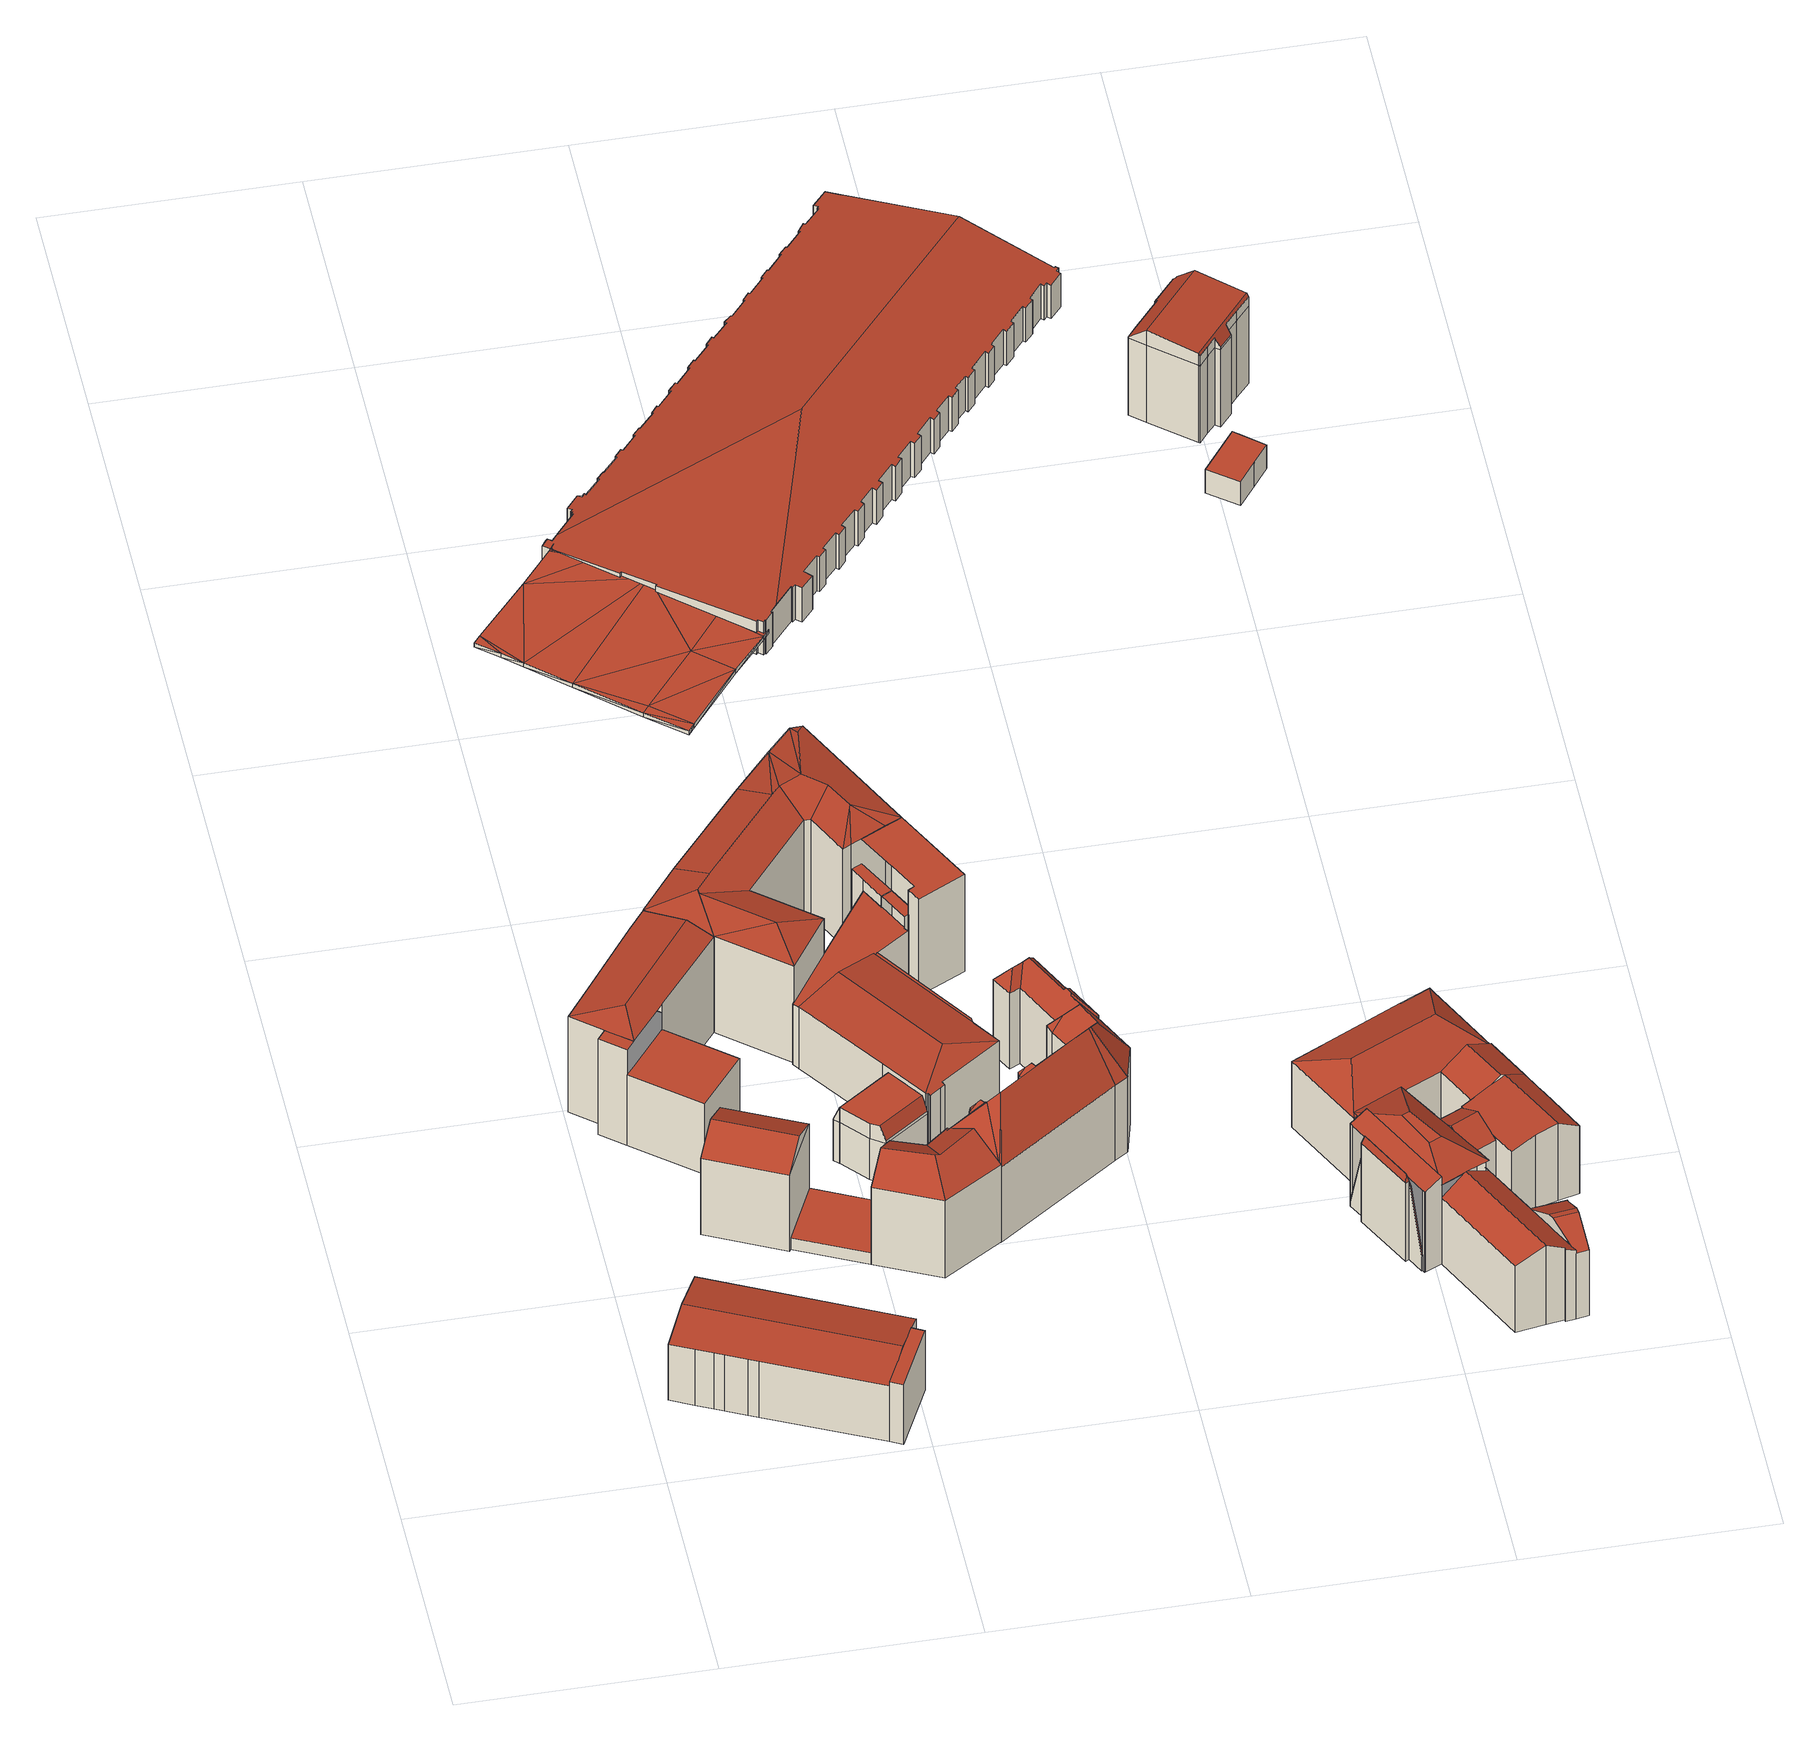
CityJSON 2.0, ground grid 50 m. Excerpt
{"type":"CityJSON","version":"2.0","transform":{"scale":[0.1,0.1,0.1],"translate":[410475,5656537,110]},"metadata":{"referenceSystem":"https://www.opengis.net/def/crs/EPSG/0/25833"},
"CityObjects":{
"building1":{"type":"Building","attributes":{"Gemeindeschluessel":14612000,"Geometrietyp2DReferenz":"3000","function":"31001_9998","roofType":"9999"},"children":["building1-1","building1-2"]},
"building1-1":{"type":"BuildingPart","attributes":{"Dachtyp_tdc":"tdcPolyFlatRoof","Dachneigung":3.23,"QualitaetDacherkennung":64,"Geometrietyp2DReferenz":"3000","measuredHeight":15.43,"roofType":"2100"},"parents":["building1"],"geometry":[{"type":"MultiSurface","lod":"2","boundaries":[[[0,1,2,3,4]],[[1,5,6,2]],[[5,7,8,9,6]],[[7,5,1,0,10,11,12]],[[3,2,6,9,13]]],"semantics":{"surfaces":[{"type":"WallSurface"},{"type":"RoofSurface"},{"type":"GroundSurface"}],"values":[0,0,0,1,2]}}]},
"building1-2":{"type":"BuildingPart","attributes":{"Dachtyp_tdc":"tdcGableRoof","Dachneigung":10.14,"QualitaetDacherkennung":43,"Geometrietyp2DReferenz":"3000","measuredHeight":16.09,"roofType":"3100"},"parents":["building1"],"geometry":[{"type":"MultiSurface","lod":"2","boundaries":[[[8,14,15,9]],[[14,16,17,15]],[[16,18,19,17]],[[18,20,21,19]],[[20,22,23,21]],[[22,24,25,23]],[[24,26,27,25]],[[26,28,29,27]],[[28,30,31,29]],[[30,4,3,31]],[[26,24,22,20,18,16,14,8,12,32]],[[32,10,4,30,28,26]],[[3,13,9,15,17,19,21,23,25,27,29,31]]],"semantics":{"surfaces":[{"type":"WallSurface"},{"type":"RoofSurface"},{"type":"GroundSurface"}],"values":[0,0,0,0,0,0,0,0,0,0,1,1,2]}}]},
"building2":{"type":"Building","attributes":{"name":"Private Schule Institut für Bildung und Beratung Dresden","Gemeindeschluessel":14612000,"Geometrietyp2DReferenz":"3000","function":"31001_3021","roofType":"9999"},"children":["building2-1","building2-2","building2-3"]},
"building2-1":{"type":"BuildingPart","attributes":{"Dachtyp_tdc":"tdcHipAndGableRoof","Dachneigung":10.9,"QualitaetDacherkennung":42,"Geometrietyp2DReferenz":"3000","measuredHeight":26.24,"roofType":"5000"},"parents":["building2"],"geometry":[{"type":"MultiSurface","lod":"2","boundaries":[[[33,34,35,36]],[[34,37,38,35]],[[37,39,40,41,38]],[[42,43,44,45]],[[43,46,47,44]],[[46,48,49,47]],[[48,33,36,49]],[[43,42,50,51,52]],[[51,39,37,34,52]],[[34,33,48,46,43,52]],[[36,35,38,41,53,45,44,47,49]]],"semantics":{"surfaces":[{"type":"WallSurface"},{"type":"RoofSurface"},{"type":"GroundSurface"}],"values":[0,0,0,0,0,0,0,1,1,1,2]}}]},
"building2-2":{"type":"BuildingPart","attributes":{"Dachtyp_tdc":"tdcPolyFlatRoof","Dachneigung":0,"QualitaetDacherkennung":67,"Geometrietyp2DReferenz":"3000","measuredHeight":18.14,"roofType":"1000"},"parents":["building2"],"geometry":[{"type":"MultiSurface","lod":"2","boundaries":[[[54,55,56,57]],[[55,58,59,56]],[[40,54,57,41]],[[40,60,58,55,54]],[[57,56,59,53,41]]],"semantics":{"surfaces":[{"type":"WallSurface"},{"type":"RoofSurface"},{"type":"GroundSurface"}],"values":[0,0,0,1,2]}}]},
"building2-3":{"type":"BuildingPart","attributes":{"Dachtyp_tdc":"tdcPolyFlatRoof","Dachneigung":0,"QualitaetDacherkennung":49,"Geometrietyp2DReferenz":"3000","measuredHeight":24.66,"roofType":"1000"},"parents":["building2"],"geometry":[{"type":"MultiSurface","lod":"2","boundaries":[[[61,62,63,59,58]],[[62,42,45,63]],[[64,50,42,62,61]],[[59,63,45,53]]],"semantics":{"surfaces":[{"type":"WallSurface"},{"type":"RoofSurface"},{"type":"GroundSurface"}],"values":[0,0,1,2]}}]},
"building3":{"type":"Building","attributes":{"Dachtyp_tdc":"tdcFreeFormRoof","Gemeindeschluessel":14612000,"Dachneigung":26.76,"QualitaetDacherkennung":71,"Geometrietyp2DReferenz":"3000","measuredHeight":23.12,"function":"31001_9998","roofType":"5000"},"geometry":[{"type":"Solid","lod":"2","boundaries":[[[[65,66,67,68]],[[66,69,70,67]],[[69,71,72,70]],[[71,65,68,72]],[[73,71,69,74]],[[73,74,66,65]],[[65,71,73]],[[69,66,74]],[[68,67,70,72]]]],"semantics":{"surfaces":[{"type":"WallSurface"},{"type":"RoofSurface"},{"type":"GroundSurface"}],"values":[[0,0,0,0,1,1,0,0,2]]}}]},
"building4":{"type":"Building","attributes":{"Dachtyp_tdc":"tdcPolyFlatRoof","Gemeindeschluessel":14612000,"Dachneigung":0,"QualitaetDacherkennung":0,"Geometrietyp2DReferenz":"3000","BezugspunktDach":"2000","measuredHeight":3,"function":"31001_9998"},"geometry":[{"type":"MultiSurface","lod":"2","boundaries":[[[75,76,77,78,79]],[[79,78,80,81]],[[78,77,82,80]],[[77,76,83,82]],[[76,75,84,83]],[[75,79,81,84]],[[81,80,82,83,84]]],"semantics":{"surfaces":[{"type":"RoofSurface"},{"type":"WallSurface"},{"type":"GroundSurface"}],"values":[0,1,1,1,1,1,2]}}]},
"building5":{"type":"Building","attributes":{"Dachtyp_tdc":"tdcFreeFormRoof","Gemeindeschluessel":14612000,"Dachneigung":33.27,"QualitaetDacherkennung":13,"Geometrietyp2DReferenz":"3000","measuredHeight":24.42,"function":"31001_9998","roofType":"5000"},"geometry":[{"type":"Solid","lod":"2","boundaries":[[[[85,86,87,88]],[[86,89,90,87]],[[89,91,92,90]],[[91,93,94,92]],[[93,95,96,94]],[[97,98,99,93,91]],[[97,91,89]],[[98,97,89,86]],[[100,99,98,86,85]],[[100,101,95]],[[101,100,85]],[[99,100,95,93]],[[96,102,88,87,90,92,94]],[[95,101,102,96]],[[101,85,88,102]]]],"semantics":{"surfaces":[{"type":"WallSurface"},{"type":"RoofSurface"},{"type":"GroundSurface"}],"values":[[0,0,0,0,0,1,0,1,1,0,0,1,2,0,0]]}}]},
"building6":{"type":"Building","attributes":{"Dachtyp_tdc":"tdcFreeFormRoof","Gemeindeschluessel":14612000,"Dachneigung":0.078,"QualitaetDacherkennung":69,"Geometrietyp2DReferenz":"3000","measuredHeight":14.57,"function":"31001_9998","roofType":"5000"},"geometry":[{"type":"Solid","lod":"2","boundaries":[[[[103,104,105,106]],[[107,108,109,110,104,103]],[[111,108,107,112]],[[112,107,103,113]],[[113,103,106,114]],[[114,106,105]],[[115,104,110,116]],[[105,104,115]],[[117,118,109,108,111]],[[119,120,118,117]],[[116,110,120,119]],[[121,122,123,124,125,126,127,128,129]],[[117,111,122,121]],[[111,112,123,122]],[[112,113,124,123]],[[113,114,125,124]],[[114,105,126,125]],[[105,115,127,126]],[[115,116,128,127]],[[116,119,129,128]],[[119,117,121,129]],[[120,110,109,118]]]],"semantics":{"surfaces":[{"type":"RoofSurface"},{"type":"WallSurface"},{"type":"GroundSurface"}],"values":[[0,0,1,1,1,1,1,1,1,1,1,2,1,1,1,1,1,1,1,1,1,0]]}}]},
"building7":{"type":"Building","attributes":{"Dachtyp_tdc":"tdcFreeFormRoof","Gemeindeschluessel":14612000,"Dachneigung":16.1,"QualitaetDacherkennung":19,"Geometrietyp2DReferenz":"3000","measuredHeight":27.51,"function":"31001_9998","roofType":"5000"},"geometry":[{"type":"Solid","lod":"2","boundaries":[[[[130,131,132,133]],[[131,134,135,132]],[[134,136,137,135]],[[136,138,139,137]],[[138,140,141,139]],[[140,142,143,141]],[[142,144,145,143]],[[144,146,147,145]],[[146,148,149,147]],[[148,150,151,149]],[[150,152,153,151]],[[152,154,155,153]],[[154,156,157,155]],[[156,158,159,157]],[[158,160,161,159]],[[160,130,133,161]],[[158,162,163]],[[156,162,158]],[[156,164,162]],[[156,165,164]],[[165,156,154]],[[166,165,154,152]],[[167,166,152,150]],[[168,148,146]],[[169,148,168]],[[167,148,169]],[[148,167,150]],[[168,146,144]],[[169,168,144,142]],[[164,165,166,167,169,142,140]],[[170,162,164,140,138]],[[171,170,138,136]],[[171,131,130]],[[171,134,131]],[[134,171,136]],[[163,162,170,171,130,160]],[[163,160,158]],[[133,132,135,137,139,141,143,145,147,149,151,153,155,157,159,161]]]],"semantics":{"surfaces":[{"type":"WallSurface"},{"type":"RoofSurface"},{"type":"GroundSurface"}],"values":[[0,0,0,0,0,0,0,0,0,0,0,0,0,0,0,0,1,1,1,1,1,1,1,1,1,1,1,1,1,1,1,1,1,1,1,1,1,2]]}}]},
"building8":{"type":"Building","attributes":{"Gemeindeschluessel":14612000,"Geometrietyp2DReferenz":"3000","function":"31001_9998","roofType":"9999"},"children":["building8-1","building8-2","building8-3","building8-4"]},
"building8-1":{"type":"BuildingPart","attributes":{"Dachtyp_tdc":"tdcPolyFlatRoof","Dachneigung":0,"QualitaetDacherkennung":33,"Geometrietyp2DReferenz":"3000","measuredHeight":18.47,"roofType":"1000"},"parents":["building8"],"geometry":[{"type":"MultiSurface","lod":"2","boundaries":[[[172,173,174,175]],[[173,176,177,174]],[[176,178,179,180,177]],[[181,172,175,182,183]],[[181,178,176,173,172]],[[175,174,177,180,182]]],"semantics":{"surfaces":[{"type":"WallSurface"},{"type":"RoofSurface"},{"type":"GroundSurface"}],"values":[0,0,0,0,1,2]}}]},
"building8-2":{"type":"BuildingPart","attributes":{"Dachtyp_tdc":"tdcPolyFlatRoof","Dachneigung":0,"QualitaetDacherkennung":28,"Geometrietyp2DReferenz":"3000","measuredHeight":15.76,"roofType":"1000"},"parents":["building8"],"geometry":[{"type":"MultiSurface","lod":"2","boundaries":[[[179,184,185,180]],[[184,186,187,185]],[[186,188,189,190,187]],[[191,192,193,194]],[[192,195,196,193]],[[195,197,198,196]],[[197,199,200,198]],[[199,201,202,200]],[[201,183,182,202]],[[183,201,199,197,195,192,191,203,204,188,186,184,179]],[[180,185,187,190,205,206,194,193,196,198,200,202,182]]],"semantics":{"surfaces":[{"type":"WallSurface"},{"type":"RoofSurface"},{"type":"GroundSurface"}],"values":[0,0,0,0,0,0,0,0,0,1,2]}}]},
"building8-3":{"type":"BuildingPart","attributes":{"Dachtyp_tdc":"tdcFreeFormRoof","Dachneigung":74.35,"QualitaetDacherkennung":5,"Geometrietyp2DReferenz":"3000","measuredHeight":16.38,"roofType":"5000"},"parents":["building8"],"geometry":[{"type":"MultiSurface","lod":"2","boundaries":[[[207,208,209,210]],[[208,211,212,209]],[[211,213,214,212]],[[213,215,216,214]],[[215,217,218,216]],[[217,219,220,218]],[[219,221,222,220]],[[221,223,224,222]],[[223,225,226,224]],[[225,227,228,226]],[[227,229,230,228]],[[229,231,232,230]],[[231,233,234,232]],[[189,207,210,190]],[[235,233,236,237,238,239,240]],[[233,231,229,227,225,236]],[[225,223,221,219,237,236]],[[219,217,215,238,237]],[[215,213,211,208,207,239,238]],[[207,189,240,239]],[[189,235,240]],[[209,212,214,216,218,220,222,224,226,228,230,232,234,205,190,210]]],"semantics":{"surfaces":[{"type":"WallSurface"},{"type":"RoofSurface"},{"type":"GroundSurface"}],"values":[0,0,0,0,0,0,0,0,0,0,0,0,0,0,1,1,1,1,1,1,1,2]}}]},
"building8-4":{"type":"BuildingPart","attributes":{"Dachtyp_tdc":"tdcHipAndGableRoof","Dachneigung":10.01,"QualitaetDacherkennung":48,"Geometrietyp2DReferenz":"3000","measuredHeight":17.76,"roofType":"5000"},"parents":["building8"],"geometry":[{"type":"MultiSurface","lod":"2","boundaries":[[[241,242,243,234,233]],[[242,244,245,243]],[[244,246,247,245]],[[246,248,249,247]],[[248,250,251,249]],[[250,252,253,251]],[[252,254,255,253]],[[254,256,257,255]],[[256,258,259,257]],[[258,260,261,259]],[[260,262,191,194,261]],[[258,256,254,252,250,248,246,244,242,263]],[[242,241,264,265,263]],[[265,262,260,258,263]],[[206,205,234,243,245,247,249,251,253,255,257,259,261,194]]],"semantics":{"surfaces":[{"type":"WallSurface"},{"type":"RoofSurface"},{"type":"GroundSurface"}],"values":[0,0,0,0,0,0,0,0,0,0,0,1,1,1,2]}}]},
"building9":{"type":"Building","attributes":{"Erfassungsdatum_Objekt":"2021-12-02","BodenHoehe":115.81,"gemHoehe":0,"BauwerkHoehe":1,"Gemeindeschluessel":"14612000","Geometrietyp2DReferenz":"3000","measuredHeight":1,"function":"53001_1800"},"geometry":[{"type":"MultiSurface","lod":"2","boundaries":[[[266,267,268]],[[269,270,271]],[[269,271,272]],[[270,269,273]],[[274,275,276]],[[276,275,277]],[[276,277,273]],[[273,277,278]],[[273,278,270]],[[278,277,267]],[[278,267,279]],[[266,279,267]],[[279,280,278]],[[280,281,278]],[[268,282,283]],[[268,283,266]],[[266,283,284]],[[266,284,279]],[[279,284,285]],[[279,285,280]],[[280,285,286]],[[281,280,286]],[[268,267,287]],[[268,287,288]],[[267,277,289]],[[267,289,287]],[[277,275,290]],[[277,290,289]],[[275,274,291]],[[275,291,290]],[[274,276,292]],[[274,292,291]],[[276,273,293]],[[276,293,292]],[[273,269,294]],[[273,294,293]],[[269,272,295]],[[269,295,294]],[[272,271,296]],[[272,296,295]],[[271,270,297]],[[271,297,296]],[[270,278,298]],[[270,298,297]],[[278,281,299]],[[278,299,298]],[[281,286,300]],[[281,300,299]],[[286,285,301]],[[286,301,300]],[[285,284,302]],[[285,302,301]],[[284,283,303]],[[284,303,302]],[[283,282,304]],[[283,304,303]],[[282,268,288]],[[282,288,304]],[[288,287,305]],[[296,297,294]],[[295,296,294]],[[293,294,297]],[[292,290,291]],[[289,290,292]],[[293,289,292]],[[298,289,293]],[[297,298,293]],[[287,289,298]],[[306,287,298]],[[287,306,305]],[[298,307,306]],[[298,299,307]],[[303,304,288]],[[305,303,288]],[[302,303,305]],[[306,302,305]],[[301,302,306]],[[307,301,306]],[[300,301,307]],[[300,307,299]]],"semantics":{"surfaces":[{"type":"RoofSurface"},{"type":"WallSurface"},{"type":"GroundSurface"}],"values":[0,0,0,0,0,0,0,0,0,0,0,0,0,0,0,0,0,0,0,0,0,0,1,1,1,1,1,1,1,1,1,1,1,1,1,1,1,1,1,1,1,1,1,1,1,1,1,1,1,1,1,1,1,1,1,1,1,1,2,2,2,2,2,2,2,2,2,2,2,2,2,2,2,2,2,2,2,2,2,2]}}]},
"building10":{"type":"Building","attributes":{"Dachtyp_tdc":"tdcFreeFormRoof","Gemeindeschluessel":14612000,"Dachneigung":55.02,"QualitaetDacherkennung":11,"Geometrietyp2DReferenz":"3000","measuredHeight":29.34,"function":"31001_9998","roofType":"5000"},"geometry":[{"type":"Solid","lod":"2","boundaries":[[[[308,309,310,311]],[[311,312,308]],[[313,312,311]],[[313,314,312]],[[314,313,315]],[[316,317,318,314,315,319]],[[320,316,319,321]],[[322,320,321,323]],[[324,325,326,327,322,323,328]],[[329,324,328,330]],[[331,329,330,332]],[[333,331,332,334]],[[335,333,334,336]],[[337,338,335,336,339]],[[337,339,340]],[[338,337,340,341]],[[325,324,329,331,333,335,338,341,342]],[[343,326,325,342,344]],[[343,344,345]],[[327,326,343,345,346]],[[347,317,316,320,322,327,346,348]],[[349,350,347,348,351]],[[349,351,352]],[[353,350,349,352,354]],[[353,354,355]],[[318,317,347,350,353,355,356]],[[312,314,318,356,357]],[[358,359,309,308,312,357,360]],[[358,360,361]],[[362,359,358,361,363]],[[364,365,366,367,368,369,370,371,372,373,374,375,376,377,378,379,380,381,382,383,384,385,386,387,388,389,390,391,392,393]],[[360,357,365,364]],[[357,356,366,365]],[[356,355,367,366]],[[355,354,368,367]],[[354,352,369,368]],[[352,351,370,369]],[[351,348,371,370]],[[348,346,372,371]],[[346,345,373,372]],[[345,344,374,373]],[[344,342,375,374]],[[342,341,376,375]],[[341,340,377,376]],[[340,339,378,377]],[[339,336,379,378]],[[336,334,380,379]],[[334,332,381,380]],[[332,330,382,381]],[[330,328,383,382]],[[328,323,384,383]],[[323,321,385,384]],[[321,319,386,385]],[[319,315,387,386]],[[315,313,388,387]],[[313,311,389,388]],[[311,310,390,389]],[[310,394,391,390]],[[394,363,392,391]],[[363,361,393,392]],[[361,360,364,393]],[[362,363,394]],[[309,359,362,394,310]]]],"semantics":{"surfaces":[{"type":"RoofSurface"},{"type":"GroundSurface"},{"type":"WallSurface"}],"values":[[0,0,0,0,0,0,0,0,0,0,0,0,0,0,0,0,0,0,0,0,0,0,0,0,0,0,0,0,0,0,1,2,2,2,2,2,2,2,2,2,2,2,2,2,2,2,2,2,2,2,2,2,2,2,2,2,2,2,2,2,2,0,0]]}}]},
"building11":{"type":"Building","attributes":{"Gemeindeschluessel":14612000,"Geometrietyp2DReferenz":"3000","function":"31001_9998","roofType":"9999"},"children":["building11-1","building11-2"]},
"building11-1":{"type":"BuildingPart","attributes":{"Dachtyp_tdc":"tdcPolyFlatRoof","Dachneigung":0,"QualitaetDacherkennung":50,"Geometrietyp2DReferenz":"3000","measuredHeight":24.84,"roofType":"1000"},"parents":["building11"],"geometry":[{"type":"MultiSurface","lod":"2","boundaries":[[[395,396,397,398]],[[396,399,400,397]],[[399,401,172,402,400]],[[403,404,132,405,406]],[[404,407,133,132]],[[407,408,409,133]],[[408,395,398,409]],[[408,407,404,403,401,399,396,395]],[[398,397,400,402,405,132,133,409]]],"semantics":{"surfaces":[{"type":"WallSurface"},{"type":"RoofSurface"},{"type":"GroundSurface"}],"values":[0,0,0,0,0,0,0,1,2]}}]},
"building11-2":{"type":"BuildingPart","attributes":{"Dachtyp_tdc":"tdcPolyFlatRoof","Dachneigung":0,"QualitaetDacherkennung":30,"Geometrietyp2DReferenz":"3000","measuredHeight":18.52,"roofType":"1000"},"parents":["building11"],"geometry":[{"type":"MultiSurface","lod":"2","boundaries":[[[410,411,412,413]],[[411,414,135,412]],[[414,406,405,135]],[[172,410,413,402]],[[172,406,414,411,410]],[[413,412,135,405,402]]],"semantics":{"surfaces":[{"type":"WallSurface"},{"type":"RoofSurface"},{"type":"GroundSurface"}],"values":[0,0,0,0,1,2]}}]},
"building12":{"type":"Building","attributes":{"Dachtyp_tdc":"tdcFreeFormRoof","Gemeindeschluessel":14612000,"Dachneigung":14.11,"QualitaetDacherkennung":26,"Geometrietyp2DReferenz":"3000","measuredHeight":12.56,"function":"31001_9998","roofType":"5000"},"geometry":[{"type":"Solid","lod":"2","boundaries":[[[[415,416,417,418]],[[416,419,420,417]],[[419,421,422,420]],[[421,423,424,422]],[[423,425,426,424]],[[425,427,428,426]],[[427,429,430,428]],[[429,431,432,430]],[[431,433,434,432]],[[433,435,436,434]],[[435,437,438,436]],[[437,439,440,438]],[[439,441,442,440]],[[441,443,444,442]],[[443,445,446,444]],[[445,447,448,446]],[[447,449,450,448]],[[449,451,452,450]],[[451,453,454,452]],[[453,455,456,454]],[[455,457,458,456]],[[457,459,460,458]],[[459,461,462,460]],[[463,464,465,466]],[[464,467,468,465]],[[467,469,470,468]],[[469,471,472,470]],[[471,473,474,472]],[[473,475,476,474]],[[475,477,478,476]],[[477,479,480,478]],[[479,481,482,480]],[[481,483,484,482]],[[483,485,486,484]],[[485,487,488,486]],[[487,489,490,488]],[[489,491,492,490]],[[491,493,494,492]],[[493,495,496,494]],[[495,497,498,496]],[[497,499,500,498]],[[499,501,502,500]],[[501,503,504,502]],[[503,505,506,504]],[[505,507,508,506]],[[507,509,510,508]],[[509,511,512,510]],[[511,513,514,512]],[[513,515,516,514]],[[515,517,518,516]],[[517,519,520,518]],[[519,521,522,520]],[[461,523,524,462]],[[523,525,526,524]],[[525,527,528,526]],[[527,529,530,528]],[[529,531,532,530]],[[531,533,534,532]],[[533,535,536,534]],[[535,537,538,536]],[[537,539,540,538]],[[541,542,543,544]],[[542,545,546,543]],[[545,547,548,546]],[[547,549,550,548]],[[549,551,552,550]],[[551,553,554,552]],[[553,555,556,554]],[[555,557,558,556]],[[557,559,560,558]],[[559,561,562,560]],[[561,563,564,562]],[[539,565,566,540]],[[565,567,568,566]],[[567,569,570,568]],[[569,571,572,570]],[[571,573,574,572]],[[573,575,576,574]],[[575,577,578,576]],[[577,579,580,578]],[[579,581,582,580]],[[581,583,584,582]],[[583,585,586,584]],[[585,587,588,586]],[[587,589,590,588]],[[589,591,592,590]],[[591,593,594,592]],[[593,595,596,594]],[[595,597,598,596]],[[597,463,466,598]],[[563,599,600,564]],[[599,601,602,600]],[[601,415,418,602]],[[521,603,604,522]],[[603,605,606,604]],[[605,607,608,606]],[[607,609,610,608]],[[609,611,612,610]],[[611,613,614,612]],[[613,615,616,614]],[[615,617,618,616]],[[617,619,620,618]],[[619,621,622,620]],[[621,623,624,622]],[[623,625,626,624]],[[625,627,628,626]],[[627,629,630,628]],[[629,631,632,630]],[[631,633,634,632]],[[633,635,636,634]],[[635,637,638,636]],[[637,639,640,638]],[[639,641,642,640]],[[539,537,535,533,531,529,527,525,523,461,459,643,644,645,569,646,647,565]],[[447,445,443,441,439,437,435,433,431,429,427,425,423,421,419,416,415,601,599,563,561,559,557,555,553,551,549,547,545,542,541,648,649,650,651,652,653,654,655,656,657,658,659,660,661,662,663,664,665,666,667,668,669,670,671,672,673,674,675,644,643,457,455,453,451,449]],[[646,567,647]],[[639,637,635,633,631,629,627,625,623,621,619,617,615,613,611,609,607,605,603,521,519,517,515,513,511,509,507,505,503,501,499,497,495,493,491,489,487,485,483,481,479,477,475,473,471,469,467,464,463,597,595,593,591,589,587,585,583,581,579,577,575,573,571,645,644,675,641]],[[569,567,646]],[[571,569,645]],[[459,457,643]],[[567,565,647]],[[674,641,675]],[[642,676,677,678,679,680,681,682,683,684,685,686,687,688,689,690,691,692,693,694,695,696,697,698,699,700,701,702,544,543,546,548,550,552,554,556,558,560,562,564,600,602,418,417,420,422,424,426,428,430,432,434,436,438,440,442,444,446,448,450,452,454,456,458,460,462,524,526,528,530,532,534,536,538,540,566,568,570,572,574,576,578,580,582,584,586,588,590,592,594,596,598,466,465,468,470,472,474,476,478,480,482,484,486,488,490,492,494,496,498,500,502,504,506,508,510,512,514,516,518,520,522,604,606,608,610,612,614,616,618,620,622,624,626,628,630,632,634,636,638,640]],[[641,674,676,642]],[[674,673,677,676]],[[673,672,678,677]],[[672,671,679,678]],[[671,670,680,679]],[[670,669,681,680]],[[669,668,682,681]],[[668,667,683,682]],[[667,666,684,683]],[[666,665,685,684]],[[665,664,686,685]],[[664,663,687,686]],[[663,662,688,687]],[[662,661,689,688]],[[661,660,690,689]],[[660,659,691,690]],[[659,658,692,691]],[[658,657,693,692]],[[657,656,694,693]],[[656,655,695,694]],[[652,651,699,698]],[[651,650,700,699]],[[650,649,701,700]],[[649,648,702,701]],[[648,541,544,702]],[[655,654,696,695]],[[654,653,697,696]],[[653,652,698,697]]]],"semantics":{"surfaces":[{"type":"WallSurface"},{"type":"RoofSurface"},{"type":"GroundSurface"}],"values":[[0,0,0,0,0,0,0,0,0,0,0,0,0,0,0,0,0,0,0,0,0,0,0,0,0,0,0,0,0,0,0,0,0,0,0,0,0,0,0,0,0,0,0,0,0,0,0,0,0,0,0,0,0,0,0,0,0,0,0,0,0,0,0,0,0,0,0,0,0,0,0,0,0,0,0,0,0,0,0,0,0,0,0,0,0,0,0,0,0,0,0,0,0,0,0,0,0,0,0,0,0,0,0,0,0,0,0,0,0,0,0,0,0,1,1,1,1,0,0,0,0,0,2,0,0,0,0,0,0,0,0,0,0,0,0,0,0,0,0,0,0,0,0,0,0,0,0,0,0,0,0]]}}]},
"building13":{"type":"Building","attributes":{"name":"Hochschule für Musik Carl Maria von Weber Dresden","Gemeindeschluessel":14612000,"Geometrietyp2DReferenz":"3000","function":"31001_3023","roofType":"9999"},"children":["building13-1","building13-2","building13-3","building13-4","building13-5","building13-6","building13-7","building13-8","building13-9","building13-10","building13-11"]},
"building13-1":{"type":"BuildingPart","attributes":{"Dachtyp_tdc":"tdcCutGableRoof","Dachneigung":30.85,"QualitaetDacherkennung":90,"Geometrietyp2DReferenz":"3000","measuredHeight":20.65,"roofType":"9999"},"parents":["building13"],"geometry":[{"type":"MultiSurface","lod":"2","boundaries":[[[703,704,705,706]],[[704,707,708,705]],[[707,709,710,708]],[[709,711,712,710]],[[713,714,715,716]],[[714,717,718,715]],[[709,707,704,703,719,720]],[[721,722,717,714,713,711]],[[720,721,711,709]],[[706,705,708,710,712,716,715,718,723,724]],[[711,713,716,712]]],"semantics":{"surfaces":[{"type":"WallSurface"},{"type":"RoofSurface"},{"type":"GroundSurface"}],"values":[0,0,0,0,0,0,1,1,1,2,0]}}]},
"building13-2":{"type":"BuildingPart","attributes":{"Dachtyp_tdc":"tdcCutTentRoof","Dachneigung":38.54,"QualitaetDacherkennung":37,"Geometrietyp2DReferenz":"3000","measuredHeight":24.09,"roofType":"9999"},"parents":["building13"],"geometry":[{"type":"MultiSurface","lod":"2","boundaries":[[[725,726,727,728,729,730]],[[731,732,733,734,735]],[[732,736,737,738,733]],[[739,740,741,742,743,744,745]],[[746,747,739,745,748]],[[731,746,748,749]],[[743,750,726,725,751,752,753,754,736,732,731,749,744]],[[749,748,745,744]],[[755,729,728,756,757,758,759,760,761,734,733]]],"semantics":{"surfaces":[{"type":"WallSurface"},{"type":"RoofSurface"},{"type":"GroundSurface"}],"values":[0,0,0,1,1,1,1,1,2]}}]},
"building13-3":{"type":"BuildingPart","attributes":{"Dachtyp_tdc":"tdcGableRoof","Dachneigung":25.45,"QualitaetDacherkennung":3,"Geometrietyp2DReferenz":"3000","measuredHeight":15.43,"roofType":"3100"},"parents":["building13"],"geometry":[{"type":"MultiSurface","lod":"2","boundaries":[[[762,763,764,765]],[[763,766,767,764]],[[766,768,769,767]],[[766,763,770]],[[763,762,771,770]],[[768,766,770,771]],[[765,764,767,769]]],"semantics":{"surfaces":[{"type":"WallSurface"},{"type":"RoofSurface"},{"type":"GroundSurface"}],"values":[0,0,0,0,1,1,2]}}]},
"building13-4":{"type":"BuildingPart","attributes":{"Dachtyp_tdc":"tdcFreeFormRoof","Dachneigung":23.47,"QualitaetDacherkennung":14,"Geometrietyp2DReferenz":"3000","measuredHeight":20.96,"roofType":"5000"},"parents":["building13"],"geometry":[{"type":"MultiSurface","lod":"2","boundaries":[[[772,773,774,775]],[[773,776,762,765,774]],[[777,778,779,769,768]],[[778,780,781,779]],[[780,782,783,781]],[[782,784,785,783]],[[735,734,786,787]],[[788,789,790,760]],[[789,772,775,790]],[[784,782,780,778,791]],[[778,777,776,773,792,791]],[[773,772,793,792]],[[793,735,787,794,784,791,792]],[[772,789,788,793]],[[775,774,765,769,779,781,783,785,795,786,734,761,760,790]]],"semantics":{"surfaces":[{"type":"WallSurface"},{"type":"RoofSurface"},{"type":"GroundSurface"}],"values":[0,0,0,0,0,0,0,0,0,1,1,1,1,1,2]}}]},
"building13-5":{"type":"BuildingPart","attributes":{"Dachtyp_tdc":"tdcFreeFormRoof","Dachneigung":77.04,"QualitaetDacherkennung":46,"Geometrietyp2DReferenz":"3000","measuredHeight":21.95,"roofType":"5000"},"parents":["building13"],"geometry":[{"type":"MultiSurface","lod":"2","boundaries":[[[796,797,798,799]],[[797,800,801,798]],[[800,802,803,801]],[[802,804,805,803]],[[804,806,807,805]],[[806,808,809,807]],[[810,796,799,811]],[[804,802,812]],[[813,808,806,804]],[[802,800,814,812]],[[800,797,814]],[[797,796,810,815]],[[797,815,813,804,812,814]],[[799,798,801,803,805,807,809,816,817,811]]],"semantics":{"surfaces":[{"type":"WallSurface"},{"type":"RoofSurface"},{"type":"GroundSurface"}],"values":[0,0,0,0,0,0,0,1,1,1,1,1,1,2]}}]},
"building13-6":{"type":"BuildingPart","attributes":{"Dachtyp_tdc":"tdcPolyFlatRoof","Dachneigung":26.13,"QualitaetDacherkennung":59,"Geometrietyp2DReferenz":"3000","measuredHeight":22.38,"roofType":"2100"},"parents":["building13"],"geometry":[{"type":"MultiSurface","lod":"2","boundaries":[[[818,819,820,759,739]],[[819,821,822,820]],[[821,823,810,811,822]],[[824,825,826,809,808]],[[825,827,790,826]],[[827,828,747,760,790]],[[828,827,825,824,823,821,819,818]],[[759,820,822,811,817,816,809,826,790,760]]],"semantics":{"surfaces":[{"type":"WallSurface"},{"type":"RoofSurface"},{"type":"GroundSurface"}],"values":[0,0,0,0,0,0,1,2]}}]},
"building13-7":{"type":"BuildingPart","attributes":{"Dachtyp_tdc":"tdcFreeFormRoof","Dachneigung":29.76,"QualitaetDacherkennung":25,"Geometrietyp2DReferenz":"3000","measuredHeight":11.86,"roofType":"5000"},"parents":["building13"],"geometry":[{"type":"MultiSurface","lod":"2","boundaries":[[[829,730,729,830]],[[730,829,831]],[[729,755,830]]],"semantics":{"surfaces":[{"type":"WallSurface"},{"type":"RoofSurface"},{"type":"GroundSurface"}],"values":[0,1,2]}}]},
"building13-8":{"type":"BuildingPart","attributes":{"Dachtyp_tdc":"tdcGableRoof","Dachneigung":11.35,"QualitaetDacherkennung":32,"Geometrietyp2DReferenz":"3000","measuredHeight":19.74,"roofType":"3100"},"parents":["building13"],"geometry":[{"type":"MultiSurface","lod":"2","boundaries":[[[832,833,834,835]],[[833,836,837,834]],[[838,839,840,841,842,843,844]],[[845,846,847,848,849]],[[846,832,835,847]],[[850,851,852,839,838,853,854,855,856,857,836]],[[836,833,832,846,845,858,850]],[[835,834,837,859,860,861,842,841,862,863,848,847]],[[836,857,859,837]],[[857,856,860,859]],[[856,855,864,861,860]]],"semantics":{"surfaces":[{"type":"WallSurface"},{"type":"RoofSurface"},{"type":"GroundSurface"}],"values":[0,0,0,0,0,1,1,2,0,0,0]}}]},
"building13-9":{"type":"BuildingPart","attributes":{"Dachtyp_tdc":"tdcGableRoof","Dachneigung":30.84,"QualitaetDacherkennung":67,"Geometrietyp2DReferenz":"3000","measuredHeight":20.41,"roofType":"3100"},"parents":["building13"],"geometry":[{"type":"MultiSurface","lod":"2","boundaries":[[[727,865,866,728]],[[865,867,703,706,866]],[[868,869,870,718,717]],[[869,871,872,870]],[[871,873,874,872]],[[873,875,876,874]],[[875,877,759,876]],[[873,871,869,868,722,878,879,719,867,865,727,880,881,742,741]],[[741,740,877,875,873]],[[758,757,756,728,866,706,724,723,718,870,872,874,876,759]]],"semantics":{"surfaces":[{"type":"WallSurface"},{"type":"RoofSurface"},{"type":"GroundSurface"}],"values":[0,0,0,0,0,0,0,1,1,2]}}]},
"building13-10":{"type":"BuildingPart","attributes":{"Dachtyp_tdc":"tdcGableRoof","Dachneigung":30.14,"QualitaetDacherkennung":79,"Geometrietyp2DReferenz":"3000","measuredHeight":20.41,"roofType":"3100"},"parents":["building13"],"geometry":[{"type":"MultiSurface","lod":"2","boundaries":[[[840,787,786,841]],[[882,849,848,785,784]],[[883,787,840,852,884]],[[884,858,849,882,883]],[[862,841,786,795,785,848,863]]],"semantics":{"surfaces":[{"type":"WallSurface"},{"type":"RoofSurface"},{"type":"GroundSurface"}],"values":[0,0,1,1,2]}}]},
"building13-11":{"type":"BuildingPart","attributes":{"Dachtyp_tdc":"tdcGableRoof","Dachneigung":30.66,"QualitaetDacherkennung":52,"Geometrietyp2DReferenz":"3000","measuredHeight":20.2,"roofType":"3100"},"parents":["building13"],"geometry":[{"type":"MultiSurface","lod":"2","boundaries":[[[738,843,842,733]],[[864,885,829,830,861]],[[886,885,864,854,887,888,753]],[[844,737,754,888,887,853]],[[738,737,844,843]],[[830,755,733,842,861]]],"semantics":{"surfaces":[{"type":"WallSurface"},{"type":"RoofSurface"},{"type":"GroundSurface"}],"values":[0,0,1,1,0,2]}}]},
"building14":{"type":"Building","attributes":{"Gemeindeschluessel":14612000,"Dachneigung":90,"Dachorientierung":0,"MittlereTraufHoehe":117.44,"QualitaetDacherkennung":100,"ObjektHoehe":6.12,"BodenHoehe":111.32,"Geometrietyp2DReferenz":"3000","AbsoluteHoehe":117.44,"Dachflaeche":80.61,"measuredHeight":6.12,"function":"31001_9998","roofType":"1000","storeysAboveGround":2},"geometry":[{"type":"MultiSurface","lod":"2","boundaries":[[[889,890,891,892]],[[890,893,894,891]],[[893,895,896,894]],[[895,897,898,896]],[[897,899,900,898]],[[899,901,902,900]],[[901,889,892,902]],[[901,899,897,895,893,890,889]],[[892,891,894,896,898,900,902]]],"semantics":{"surfaces":[{"type":"WallSurface"},{"type":"RoofSurface"},{"type":"GroundSurface"}],"values":[0,0,0,0,0,0,0,1,2]}}]},
"building15":{"type":"Building","attributes":{"Dachtyp_tdc":"tdcFreeFormRoof","Gemeindeschluessel":14612000,"Dachneigung":3.41,"QualitaetDacherkennung":66,"Geometrietyp2DReferenz":"3000","measuredHeight":23.62,"function":"31001_9998","roofType":"5000"},"geometry":[{"type":"Solid","lod":"2","boundaries":[[[[903,904,905,906]],[[904,907,908,905]],[[907,909,910,908]],[[909,911,912,910]],[[911,913,914,912]],[[913,915,916,914]],[[915,917,918,916]],[[917,919,920,918]],[[919,921,922,920]],[[921,923,924,922]],[[923,925,926,924]],[[925,927,928,926]],[[927,929,930,928]],[[929,931,932,930]],[[931,933,934,932]],[[933,935,936,934]],[[935,937,938,936]],[[937,939,940,938]],[[939,903,906,940]],[[941,942,909,907,943,944,945,946,947]],[[948,949,950,951,952,953,954,955,956,957]],[[958,947,946,952,951]],[[915,958,951,917]],[[913,941,947,958,915]],[[923,948,957,925]],[[925,957,956,927]],[[927,956,955,929]],[[929,955,954,931]],[[931,954,953,933]],[[933,953,952,935]],[[935,952,946,937]],[[917,951,950,919]],[[919,950,949,921]],[[921,949,948,923]],[[937,946,945,939]],[[939,945,944,903]],[[903,944,943,904]],[[904,943,907]],[[909,942,911]],[[911,942,941,913]],[[906,905,908,910,912,914,916,918,920,922,924,926,928,930,932,934,936,938,940]]]],"semantics":{"surfaces":[{"type":"WallSurface"},{"type":"RoofSurface"},{"type":"GroundSurface"}],"values":[[0,0,0,0,0,0,0,0,0,0,0,0,0,0,0,0,0,0,0,1,1,1,0,0,0,0,0,0,0,0,0,0,0,0,0,0,0,0,0,0,2]]}}]}
},
"vertices":[
[489,155,167],[513,143,166],[513,143,13],[489,155,13],[489,155,164],[447,10,166],[447,10,13],[423,22,167],[423,22,157],[423,22,13],[480,136,167],[463,103,167],[447,71,167],[463,103,13],
[199,131,157],[199,131,13],[180,140,157],[180,140,13],[140,160,157],[140,160,13],[122,169,157],[122,169,13],[89,185,157],[89,185,13],[43,208,157],[43,208,13],[84,290,174],[84,290,13],[125,374,157],[125,374,13],[505,186,157],[505,186,13],[463,103,174],
[198,1242,255],[269,1184,273],[269,1184,11],[198,1242,11],[313,1148,256],[313,1148,11],[185,991,257],[185,991,192],[185,991,11],[67,943,257],[8,992,257],[8,992,11],[67,943,11],[58,1058,256],[58,1058,11],[163,1198,255],[163,1198,11],[78,934,257],[114,904,258],[114,986,273],[114,904,11],
[310,888,192],[224,782,192],[224,782,11],[310,888,11],[98,885,192],[98,885,11],[114,904,192],
[98,885,257],[51,923,257],[51,923,11],[114,904,257],
[339,553,206],[186,629,206],[186,629,10],[339,553,10],[247,753,207],[247,753,10],[400,679,207],[400,679,10],[370,616,241],[217,692,241],
[479,489,41],[537,604,41],[535,613,41],[400,679,41],[341,557,41],[400,679,11],[341,557,11],[535,613,11],[537,604,11],[479,489,11],
[726,501,210],[606,428,210],[606,428,12],[726,501,12],[479,489,210],[479,489,12],[537,604,210],[537,604,12],[601,579,210],[601,579,12],[647,616,210],[647,616,12],[508,546,252],[602,505,255],[612,506,252],[686,559,256],[723,505,210],[723,505,12],
[473,761,157],[579,834,157],[571,846,118],[463,771,120],[474,761,157],[520,709,157],[536,698,157],[629,762,157],[520,709,118],[474,761,118],[473,761,118],[463,771,118],[579,834,118],[629,762,118],[547,690,118],[547,690,125],[636,752,118],[636,752,125],[547,690,12],[520,709,12],[474,761,12],[473,761,12],[463,771,12],[571,846,12],[579,834,12],[629,762,12],[636,752,12],
[713,1389,257],[680,1373,257],[680,1373,9],[713,1389,9],[608,1337,257],[608,1337,9],[590,1328,257],[590,1328,9],[547,1416,257],[547,1416,9],[534,1417,257],[534,1417,9],[401,1254,257],[401,1254,9],[521,1155,257],[521,1155,9],[443,1041,257],[443,1041,9],[313,1148,257],[313,1148,9],[198,1242,257],[198,1242,9],[274,1338,257],[274,1338,9],[430,1522,257],[430,1522,9],[506,1607,257],[506,1607,9],[556,1661,257],[556,1661,9],[580,1662,257],[580,1662,9],[548,1511,284],[566,1639,264],[503,1494,278],[486,1474,278],[333,1290,279],[303,1253,279],[429,1142,277],[304,1244,277],[592,1480,277],[621,1421,277],
[670,1266,195],[700,1206,195],[700,1206,10],[670,1266,10],[688,1198,195],[688,1198,10],[680,1193,195],[680,1193,167],[680,1193,10],[649,1255,195],[649,1255,10],[649,1255,167],
[679,1192,167],[679,1192,10],[685,1183,167],[685,1183,10],[618,1138,167],[618,1138,158],[618,1138,10],[448,1024,167],[439,1036,167],[439,1036,10],[448,1024,10],[443,1041,167],[443,1041,10],[521,1155,167],[521,1155,10],[624,1303,167],[624,1303,10],[648,1255,167],[648,1255,10],[534,1082,167],[610,1133,167],[610,1133,10],[534,1082,10],
[757,931,158],[757,930,157],[757,930,10],[757,931,10],[757,929,157],[757,929,10],[758,928,157],[758,928,10],[758,927,158],[758,927,10],[758,926,158],[758,926,10],[758,925,158],[758,925,10],[757,924,158],[757,924,10],[757,923,157],[757,923,10],[757,922,158],[757,922,10],[756,921,158],[756,921,10],[756,920,157],[756,920,10],[755,920,157],[755,920,10],[755,919,158],[755,919,10],[610,1133,158],[755,922,165],[754,925,169],[754,927,171],[753,929,173],[616,1132,174],
[755,919,171],[793,863,171],[793,863,10],[669,778,170],[669,778,10],[673,771,168],[673,771,10],[664,765,167],[664,765,10],[642,750,167],[642,750,10],[641,749,167],[641,749,10],[638,753,169],[638,753,10],[636,752,169],[636,752,10],[634,754,169],[634,754,10],[571,846,169],[571,846,10],[448,1024,169],[686,859,187],[610,1133,171],[534,1082,187],
[348,1958,68],[223,2043,68],[335,1942,68],[247,2395,68],[323,2359,68],[291,2387,68],[259,2411,68],[183,2318,68],[65,2183,68],[108,2146,68],[78,2199,68],[144,2114,68],[414,2289,68],[453,2085,68],[518,2169,68],[530,2185,68],[409,1879,68],[422,1895,68],[525,2022,68],[592,2098,68],[605,2114,68],[223,2043,58],[335,1942,58],[144,2114,58],[108,2146,58],[65,2183,58],[78,2199,58],[183,2318,58],[247,2395,58],[259,2411,58],[291,2387,58],[323,2359,58],[414,2289,58],[530,2185,58],[605,2114,58],[592,2098,58],[525,2022,58],[422,1895,58],[409,1879,58],[348,1958,58],[453,2085,58],[518,2169,58],
[717,603,276],[725,646,231],[698,651,204],[647,616,204],[718,602,276],[723,505,204],[744,597,302],[726,501,204],[935,730,303],[905,710,303],[905,709,303],[974,673,204],[940,734,303],[1001,691,204],[957,758,288],[1020,765,204],[930,873,251],[943,846,251],[938,831,268],[963,779,267],[974,858,204],[931,877,255],[979,860,204],[924,891,255],[941,940,204],[920,893,251],[936,937,204],[874,987,252],[890,1032,204],[840,980,238],[862,991,238],[807,991,204],[829,948,204],[851,959,204],[899,861,204],[908,841,236],[880,852,204],[887,832,204],[906,795,204],[834,723,232],[840,751,204],[832,749,215],[828,732,232],[836,757,204],[829,757,204],[816,735,219],[805,741,204],[805,732,204],[808,727,204],[730,672,204],[721,671,215],[718,656,231],[727,677,204],[721,681,204],[712,657,224],[700,666,204],[727,677,10],[730,672,10],[808,727,10],[805,732,10],[805,741,10],[829,757,10],[836,757,10],[840,751,10],[906,795,10],[887,832,10],[880,852,10],[899,861,10],[851,959,10],[829,948,10],[807,991,10],[890,1032,10],[936,937,10],[941,940,10],[979,860,10],[974,858,10],[1020,765,10],[1001,691,10],[974,673,10],[726,501,10],[723,505,10],[647,616,10],[698,651,10],[696,655,10],[700,666,10],[721,681,10],[696,655,204],
[702,1170,258],[688,1198,258],[688,1198,9],[702,1170,9],[700,1206,258],[700,1206,9],[670,1266,258],[670,1266,9],[628,1347,258],[680,1373,258],[628,1347,9],[628,1347,195],[713,1389,258],[798,1218,258],[798,1218,9],
[648,1255,195],[624,1303,195],[624,1303,9],[648,1255,9],[608,1337,195],
[873,2427,102],[879,2422,100],[879,2422,12],[873,2427,12],[864,2404,100],[864,2404,12],[857,2409,102],[857,2409,12],[830,2378,102],[830,2378,12],[835,2373,100],[835,2373,12],[820,2355,100],[820,2355,12],[814,2359,102],[814,2359,12],[783,2324,102],[783,2324,12],[789,2319,100],[789,2319,12],[774,2301,100],[774,2301,12],[768,2306,102],[768,2306,12],[738,2272,102],[738,2272,12],[742,2266,101],[742,2266,12],[727,2250,101],[727,2250,12],[722,2253,102],[722,2253,12],[691,2218,102],[691,2218,12],[705,2206,99],[705,2206,12],[680,2178,99],[680,2178,12],[669,2187,101],[669,2187,12],[663,2181,101],[663,2181,12],[661,2183,102],[661,2183,12],[612,2127,100],[612,2127,12],[614,2125,100],[614,2125,12],[417,2612,70],[414,2615,69],[414,2615,12],[417,2612,12],[428,2631,69],[428,2631,12],[432,2628,70],[432,2628,12],[461,2662,70],[461,2662,12],[458,2665,69],[458,2665,12],[472,2681,69],[472,2681,12],[474,2679,70],[474,2679,12],[505,2713,70],[505,2713,12],[503,2715,69],[503,2715,12],[515,2731,69],[515,2731,12],[518,2729,70],[518,2729,12],[549,2764,70],[549,2764,12],[545,2767,69],[545,2767,12],[560,2785,69],[560,2785,12],[564,2782,70],[564,2782,12],[594,2817,70],[594,2817,12],[591,2820,69],[591,2820,12],[605,2837,69],[605,2837,12],[608,2835,70],[608,2835,12],[639,2870,70],[639,2870,12],[636,2873,69],[636,2873,12],[650,2890,69],[650,2890,12],[653,2887,70],[653,2887,12],[684,2921,70],[684,2921,12],[680,2925,69],[680,2925,12],[695,2939,69],[695,2939,12],[697,2937,70],[697,2937,12],[728,2973,70],[728,2973,12],[725,2975,69],[725,2975,12],[599,2108,98],[599,2108,12],[597,2109,98],[597,2109,12],[594,2106,97],[594,2106,12],[584,2114,96],[584,2114,12],[581,2110,96],[581,2110,12],[419,2252,82],[419,2252,12],[422,2255,83],[422,2255,12],[365,2305,78],[365,2305,12],[362,2301,78],[362,2301,12],[1048,2618,100],[1042,2622,101],[1042,2622,12],[1048,2618,12],[1013,2588,101],[1013,2588,12],[1018,2582,100],[1018,2582,12],[1004,2566,100],[1004,2566,12],[998,2571,102],[998,2571,12],[967,2535,102],[967,2535,12],[973,2529,100],[973,2529,12],[957,2512,100],[957,2512,12],[950,2516,102],[950,2516,12],[920,2481,102],[920,2481,12],[926,2477,100],[926,2477,12],[237,2411,67],[237,2411,12],[250,2426,69],[250,2426,12],[258,2419,70],[258,2419,12],[309,2479,71],[309,2479,12],[306,2482,70],[306,2482,12],[309,2486,70],[309,2486,12],[306,2489,69],[306,2489,12],[310,2493,69],[310,2493,12],[302,2501,66],[302,2501,12],[326,2530,66],[326,2530,12],[335,2524,69],[335,2524,12],[340,2530,69],[340,2530,12],[343,2527,70],[343,2527,12],[374,2561,70],[374,2561,12],[371,2564,69],[371,2564,12],[385,2580,69],[385,2580,12],[387,2579,70],[387,2579,12],[911,2458,100],[911,2458,12],[904,2463,102],[904,2463,12],[738,2992,69],[738,2992,12],[741,2989,70],[741,2989,12],[772,3025,70],[772,3025,12],[769,3027,69],[769,3027,12],[784,3045,69],[784,3045,12],[787,3043,70],[787,3043,12],[817,3079,70],[817,3079,12],[814,3081,69],[814,3081,12],[829,3098,69],[829,3098,12],[832,3096,70],[832,3096,12],[863,3132,70],[863,3132,12],[860,3134,69],[860,3134,12],[873,3153,68],[873,3153,12],[877,3150,69],[877,3150,12],[908,3184,70],[908,3184,12],[906,3187,69],[906,3187,12],[909,3191,69],[909,3191,12],[901,3198,66],[901,3198,12],[929,3230,66],[929,3230,12],[954,3208,75],[954,3208,12],[623,2139,102],[763,2604,137],[267,2429,71],[252,2424,69],[246,2422,69],[1063,2635,100],[1058,2640,101],[1083,2668,101],[1087,2663,100],[1103,2681,100],[1098,2685,101],[1131,2724,101],[1137,2719,100],[1150,2735,100],[1145,2740,101],[1175,2774,101],[1180,2770,100],[1197,2789,100],[1192,2793,101],[1222,2828,101],[1227,2824,100],[1243,2842,100],[1238,2846,101],[1266,2879,101],[1271,2874,100],[1277,2881,100],[1285,2875,98],[1308,2902,98],[1301,2909,100],[1306,2915,100],[1301,2919,101],[1299,2916,101],[1145,3047,137],[1299,2916,12],[1301,2919,12],[1306,2915,12],[1301,2909,12],[1308,2902,12],[1285,2875,12],[1277,2881,12],[1271,2874,12],[1266,2879,12],[1238,2846,12],[1243,2842,12],[1227,2824,12],[1222,2828,12],[1192,2793,12],[1197,2789,12],[1180,2770,12],[1175,2774,12],[1145,2740,12],[1150,2735,12],[1137,2719,12],[1131,2724,12],[1098,2685,12],[1103,2681,12],[1087,2663,12],[1083,2668,12],[1058,2640,12],[1063,2635,12],
[1664,234,177],[1739,242,178],[1739,242,7],[1664,234,7],[1740,232,183],[1740,232,7],[1745,183,213],[1745,183,7],[1746,171,214],[1746,171,7],[1753,110,178],[1754,107,176],[1754,107,7],[1753,110,7],[1728,103,175],[1728,103,7],[1668,225,183],[1692,176,213],[1697,165,214],[1722,115,183],[1697,165,7],[1692,176,7],
[1595,374,207],[1607,350,209],[1607,350,183],[1607,350,7],[1595,374,7],[1595,374,126],[1493,581,191],[1538,489,199],[1538,489,7],[1493,581,7],[1493,581,176],[1538,489,198],[1538,489,180],[1538,489,177],[1513,293,211],[1563,317,211],[1564,318,211],[1566,319,211],[1611,340,210],[1530,381,248],[1504,368,248],[1394,532,191],[1412,497,194],[1468,449,248],[1485,457,248],[1606,350,210],[1595,374,208],[1584,395,206],[1565,434,203],[1554,457,201],[1584,395,7],[1606,350,7],[1611,340,7],[1564,318,7],[1513,293,7],[1412,497,7],[1394,532,7],
[1375,733,91],[1372,739,91],[1372,739,7],[1375,733,7],[1535,819,105],[1535,819,7],[1538,813,105],[1538,813,7],[1428,766,162],[1430,760,162],
[1394,531,176],[1311,701,176],[1311,701,7],[1394,531,7],[1375,733,176],[1538,813,176],[1598,842,176],[1598,842,7],[1603,830,176],[1603,830,7],[1603,829,177],[1603,829,7],[1680,672,176],[1680,672,7],[1575,621,7],[1575,621,176],[1412,497,159],[1411,497,159],[1411,497,7],[1588,732,217],[1412,646,217],[1394,532,176],[1630,648,176],[1630,648,7],
[1473,282,44],[1456,316,208],[1456,316,7],[1473,282,7],[1449,312,208],[1449,312,7],[1389,432,208],[1389,432,7],[1397,436,208],[1397,436,7],[1377,475,19],[1377,475,7],[1381,476,20],[1381,476,7],[1475,283,44],[1475,283,7],[1395,430,227],[1398,440,194],[1451,318,226],[1460,315,196],[1398,440,7],[1460,315,7],
[1513,293,231],[1480,278,213],[1480,278,7],[1478,277,213],[1478,277,7],[1475,283,213],[1381,476,213],[1378,482,213],[1378,482,7],[1411,497,230],[1412,497,231],
[1585,396,126],[1585,396,7],[1584,395,125],
[1752,525,180],[1798,427,181],[1798,427,7],[1752,525,7],[1756,416,205],[1756,416,7],[1594,516,184],[1620,529,190],[1620,529,176],[1620,529,7],[1594,516,7],[1594,516,177],[1594,516,180],[1725,581,180],[1742,545,180],[1742,545,7],[1725,581,7],[1725,581,179],[1685,561,205],[1675,556,203],[1654,546,198],[1597,510,184],[1634,434,185],[1640,423,185],[1661,379,185],[1711,404,196],[1696,567,198],[1711,404,7],[1661,379,7],[1640,423,7],[1675,556,7],[1685,561,7],[1640,423,177],
[1611,342,183],[1611,342,7],[1664,234,183],[1728,103,183],[1708,100,193],[1708,100,7],[1707,104,193],[1707,104,7],[1671,99,211],[1671,99,7],[1611,90,177],[1611,90,7],[1513,293,177],[1697,165,183],[1692,176,183],[1606,350,183],[1611,340,183],
[1680,672,180],[1630,648,211],[1675,556,211],
[1585,396,177],[1584,395,177],[1616,472,209],[1560,444,209],
[1530,2440,74],[1543,2457,74],[1543,2457,13],[1530,2440,13],[1552,2449,74],[1552,2449,13],[1598,2410,74],[1598,2410,13],[1567,2368,74],[1567,2368,13],[1533,2323,74],[1533,2323,13],[1475,2368,74],[1475,2368,13],
[1395,2622,210],[1446,2681,210],[1446,2681,12],[1395,2622,12],[1442,2684,210],[1442,2684,12],[1487,2736,210],[1487,2736,12],[1491,2733,210],[1491,2733,12],[1494,2736,210],[1494,2736,12],[1605,2642,210],[1605,2642,12],[1606,2641,210],[1606,2641,12],[1609,2638,210],[1609,2638,12],[1580,2605,210],[1580,2605,12],[1553,2573,210],[1553,2573,12],[1562,2565,210],[1562,2565,12],[1536,2535,210],[1536,2535,12],[1527,2542,210],[1527,2542,12],[1510,2523,210],[1510,2523,12],[1491,2500,210],[1491,2500,12],[1489,2502,210],[1489,2502,12],[1405,2573,210],[1405,2573,12],[1375,2599,210],[1375,2599,12],[1494,2736,215],[1491,2733,215],[1446,2681,214],[1395,2622,214],[1375,2599,213],[1405,2573,248],[1522,2712,248],[1553,2573,236],[1580,2605,235],[1609,2638,234],[1606,2641,242],[1489,2502,242],[1491,2500,237],[1510,2523,236],[1527,2542,236],[1536,2535,216],[1562,2565,215],[1605,2642,242]
]}
